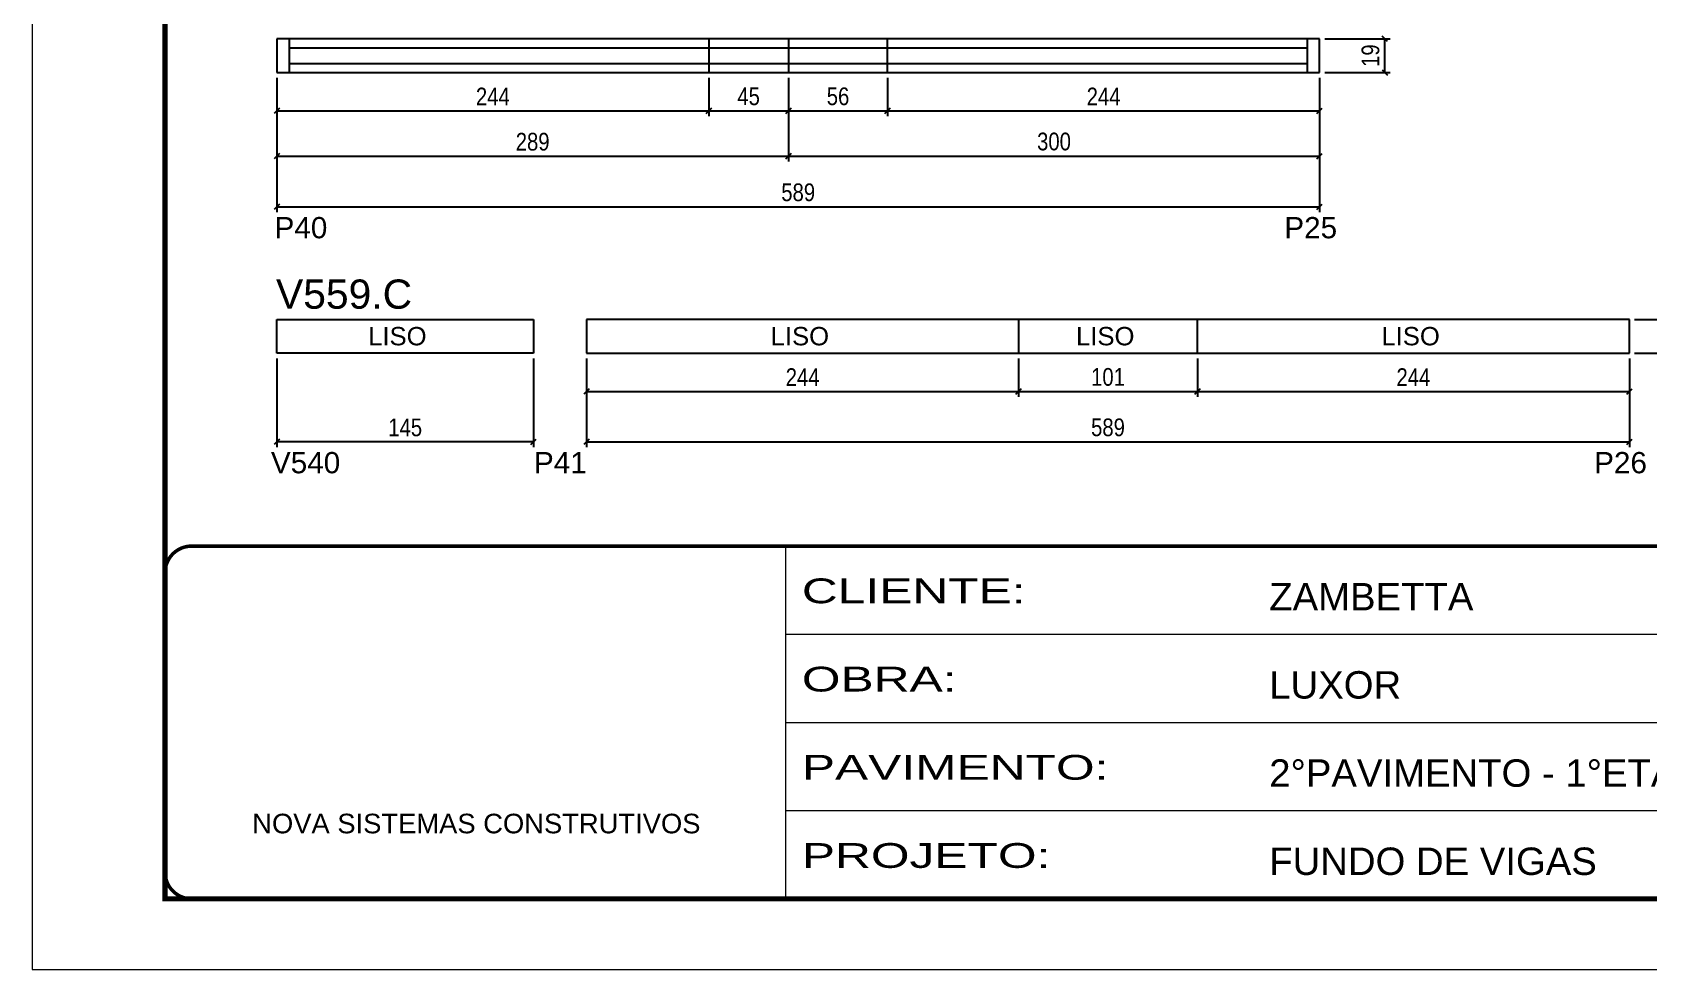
# Model space of a CAD drawing. Extents: x 1959 to 8212, y 239 to 4735.
# Drawn here: x 6727 to 7640, y 2537 to 3066 of the extents above; entities that cross this region are included whole.
import ezdxf
from ezdxf.enums import TextEntityAlignment as Align

# ---------------------------------------------------------------- set-up
doc = ezdxf.new("R2010")
doc.units = 0
doc.linetypes.add('CONTINUO', pattern=[0])
doc.linetypes.add('DASHED', pattern=[0.75, 0.5, -0.25])
for name, color, linetype in [('5', 5, 'Continuous'), ('COTA', 241, 'Continuous'), ('NOMENCLATURA', 7, 'Continuous'), ('Painéis', 200, 'Continuous'), ('SARR_2.2x7', 40, 'Continuous')]:
    doc.layers.add(name, color=color, linetype=linetype)
for name, color, linetype, lineweight in [('CARIMBO', 255, 'Continuous', 9), ('Folhas', 255, 'Continuous', 9), ('SARRAFO DE PRESSAO', 251, 'DASHED', 9)]:
    doc.layers.add(name, color=color, linetype=linetype, lineweight=lineweight)
doc.styles.add('ARIAL', font='arial.ttf')
doc.styles.add('COTA TECNICA', font='techl___.ttf', dxfattribs={"height": 10})
doc.styles.add('COTA TECNICA-50', font='techl___.ttf', dxfattribs={"height": 10})
doc.styles.get("Standard").update_dxf_attribs({"font": 'arial.ttf'})
doc.styles.add('Tecnologia', font='')
doc.styles.get('Tecnologia').set_extended_font_data('Forgotten Futurist')
doc.dimstyles.new('COTA PAINEL-50', dxfattribs={"dimtxt": 10, "dimasz": 3, "dimexe": 3, "dimexo": 3, "dimgap": 3, "dimtad": 1, "dimdec": 1, "dimzin": 12, "dimdsep": 46, "dimtxsty": 'COTA TECNICA-50', "dimblk1": 'OBLIQUE', "dimblk2": 'OBLIQUE', "dimsah": 1, "dimcen": 0.9, "dimclrd": 4, "dimclre": 4, "dimclrt": 240, "dimadec": 1, "dimazin": 3, "dimtfac": 1, "dimtdec": 1, "dimtmove": 0, "dimatfit": 3, "dimfxl": 1, "dimtolj": 1, "dimtzin": 12, "dimarcsym": 0})
doc.dimstyles.new('PAINEL', dxfattribs={"dimtxt": 10, "dimasz": 3, "dimexe": 3, "dimexo": 3, "dimgap": 3, "dimtad": 1, "dimdec": 1, "dimzin": 12, "dimdsep": 46, "dimtxsty": 'COTA TECNICA', "dimblk1": 'OBLIQUE', "dimblk2": 'OBLIQUE', "dimsah": 1, "dimcen": 0.9, "dimclrd": 4, "dimclre": 4, "dimclrt": 240, "dimadec": 1, "dimazin": 3, "dimtfac": 1, "dimtdec": 1, "dimtmove": 0, "dimatfit": 3, "dimfxl": 1, "dimtolj": 1, "dimtzin": 12, "dimarcsym": 0})

# ---------------------------------------------------------------- blocks, each defined once
blk = doc.blocks.new('9999999999')
at = {"color": 30, "linetype": 'CONTINUO'}
for p, q in [((98564.56, 34230.21), (98564.56, 34429.45)), ((98564.56, 34379.64), (99583.98, 34379.64)), ((98564.56, 34329.83), (99487.98, 34329.83)), ((98564.56, 34280.02), (99487.98, 34280.02))]:
    blk.add_line(p, q, dxfattribs=at)
at = {"color": 30, "linetype": 'CONTINUO', "const_width": 2}
blk.add_lwpolyline([(99583.98, 34230.21), (99583.98, 34414.45, 0.414214), (99568.98, 34429.45), (98228.98, 34429.45, 0.414214), (98213.98, 34414.45), (98213.98, 34245.21, 0.414214), (98228.98, 34230.21), (99583.98, 34230.21)], format="xyb", dxfattribs=at)
at = {"layer": 'Folhas'}
blk.add_lwpolyline([(98138.98, 34190.21), (99623.98, 34190.21), (99623.98, 35240.21), (98138.98, 35240.21)], close=True, dxfattribs=at)
at = {"layer": 'Folhas', "color": 30, "const_width": 3}
blk.add_lwpolyline([(98213.98, 34230.21), (99583.98, 34230.21), (99583.98, 35200.21), (98213.98, 35200.21)], close=True, dxfattribs=at)
at = {"color": 7, "linetype": 'Continuous', "ltscale": 5, "style": 'ARIAL'}
for s, height, p in [('ZAMBETTA', 15.483, (98837.68, 34393.13)), ('LUXOR', 15.483, (98837.68, 34343.32)), ('2°PAVIMENTO - 1°ETAPA', 15.4829, (98837.68, 34293.51)), ('NOVA SISTEMAS CONSTRUTIVOS', 11.0592, (98263.19, 34267.21)), ('FUNDO DE VIGAS', 15.4829, (98837.68, 34243.7))]:
    blk.add_text(s, height=height, dxfattribs=at).set_placement(p)
at = {"layer": 'Folhas', "color": 7, "style": 'Tecnologia', "width": 1.5}
for s, p in [('CLIENTE:', (98573.65, 34397.17)), ('OBRA:', (98573.65, 34347.31)), ('PAVIMENTO:', (98573.65, 34297.5)), ('PROJETO:', (98573.65, 34247.69))]:
    blk.add_text(s, height=14, dxfattribs=at).set_placement(p)
blk = doc.blocks.new('_Oblique')
at = {"color": 0, "linetype": 'ByBlock', "lineweight": -2}
blk.add_line((-0.5, -0.5), (0.5, 0.5), dxfattribs=at)
blk = doc.blocks.new('*D141')
at = {"layer": 'COTA', "color": 4, "linetype": 'ByBlock', "lineweight": -2, "transparency": 16777216}
for p, q in [((6865.39, 3040.41), (6865.39, 2964.51)), ((7454.39, 3040.41), (7454.39, 2964.51)), ((6865.39, 2967.51), (7454.39, 2967.51))]:
    blk.add_line(p, q, dxfattribs=at)
at = {"layer": 'Defpoints', "color": 0, "linetype": 'ByBlock', "transparency": 16777216}
for p in [(6865.39, 3043.41), (7454.39, 3043.41), (7454.39, 2967.51)]:
    blk.add_point(p, dxfattribs=at)
at = {"layer": 'COTA', "color": 4, "linetype": 'ByBlock', "lineweight": -2, "transparency": 16777216, "xscale": 3, "yscale": 3, "zscale": 3, "rotation": 180}
blk.add_blockref('_Oblique', (6865.39, 2967.51), dxfattribs=at)
at = {"layer": 'COTA', "color": 4, "linetype": 'ByBlock', "lineweight": -2, "transparency": 16777216, "xscale": 3, "yscale": 3, "zscale": 3}
blk.add_blockref('_Oblique', (7454.39, 2967.51), dxfattribs=at)
at = {"layer": 'COTA', "color": 240, "linetype": 'ByBlock', "transparency": 16777216, "insert": (7159.89, 2975.65), "char_height": 10, "attachment_point": 5, "style": 'COTA TECNICA-50'}
blk.add_mtext('\\A1;589', dxfattribs=at)
blk = doc.blocks.new('*D143')
at = {"layer": 'COTA', "color": 4, "lineweight": -2, "transparency": 16777216}
for p, q in [((6865.39, 3040.41), (6865.39, 2993.13)), ((7154.39, 3040.41), (7154.39, 2993.13)), ((6865.39, 2996.13), (7154.39, 2996.13))]:
    blk.add_line(p, q, dxfattribs=at)
at = {"layer": 'Defpoints', "color": 0, "transparency": 16777216}
for p in [(6865.39, 3043.41), (7154.39, 3043.41), (7154.39, 2996.13)]:
    blk.add_point(p, dxfattribs=at)
at = {"layer": 'COTA', "color": 4, "lineweight": -2, "transparency": 16777216, "xscale": 3, "yscale": 3, "zscale": 3, "rotation": 180}
blk.add_blockref('_Oblique', (6865.39, 2996.13), dxfattribs=at)
at = {"layer": 'COTA', "color": 4, "lineweight": -2, "transparency": 16777216, "xscale": 3, "yscale": 3, "zscale": 3}
blk.add_blockref('_Oblique', (7154.39, 2996.13), dxfattribs=at)
at = {"layer": 'COTA', "color": 240, "transparency": 16777216, "insert": (7009.89, 3004.23), "char_height": 10, "attachment_point": 5, "style": 'COTA TECNICA'}
blk.add_mtext('\\A1;289', dxfattribs=at)
blk = doc.blocks.new('*D144')
at = {"layer": 'COTA', "color": 4, "lineweight": -2, "transparency": 16777216}
for p, q in [((7154.39, 3040.41), (7154.39, 2993.13)), ((7454.39, 3040.41), (7454.39, 2993.13)), ((7154.39, 2996.13), (7454.39, 2996.13))]:
    blk.add_line(p, q, dxfattribs=at)
at = {"layer": 'Defpoints', "color": 0, "transparency": 16777216}
for p in [(7154.39, 3043.41), (7454.39, 3043.41), (7454.39, 2996.13)]:
    blk.add_point(p, dxfattribs=at)
at = {"layer": 'COTA', "color": 4, "lineweight": -2, "transparency": 16777216, "xscale": 3, "yscale": 3, "zscale": 3, "rotation": 180}
blk.add_blockref('_Oblique', (7154.39, 2996.13), dxfattribs=at)
at = {"layer": 'COTA', "color": 4, "lineweight": -2, "transparency": 16777216, "xscale": 3, "yscale": 3, "zscale": 3}
blk.add_blockref('_Oblique', (7454.39, 2996.13), dxfattribs=at)
at = {"layer": 'COTA', "color": 240, "transparency": 16777216, "insert": (7304.39, 3004.35), "char_height": 10, "attachment_point": 5, "style": 'COTA TECNICA'}
blk.add_mtext('\\A1;300', dxfattribs=at)
blk = doc.blocks.new('*D142')
at = {"layer": 'COTA', "color": 4, "lineweight": -2, "transparency": 16777216}
for p, q in [((7457.39, 3062.41), (7494.28, 3062.41)), ((7491.28, 3043.41), (7491.28, 3062.41)), ((7457.39, 3043.41), (7494.28, 3043.41))]:
    blk.add_line(p, q, dxfattribs=at)
at = {"layer": 'Defpoints', "color": 0, "transparency": 16777216}
for p in [(7454.39, 3062.41), (7491.28, 3062.41), (7454.39, 3043.41)]:
    blk.add_point(p, dxfattribs=at)
at = {"layer": 'COTA', "color": 4, "lineweight": -2, "transparency": 16777216, "xscale": 3, "yscale": 3, "zscale": 3}
for p, rotation in [((7491.28, 3062.41), 90), ((7491.28, 3043.41), 270)]:
    blk.add_blockref('_Oblique', p, dxfattribs=dict(at, rotation=rotation))
at = {"layer": 'COTA', "color": 240, "transparency": 16777216, "insert": (7483.19, 3052.91), "char_height": 10, "attachment_point": 5, "rotation": 90, "style": 'COTA TECNICA'}
blk.add_mtext('\\A1;19', dxfattribs=at)
blk = doc.blocks.new('*D145')
at = {"layer": 'COTA', "color": 4, "lineweight": -2, "transparency": 16777216}
for p, q in [((7154.39, 3040.41), (7154.39, 3018.77)), ((7210.39, 3040.41), (7210.39, 3018.77)), ((7154.39, 3021.77), (7210.39, 3021.77))]:
    blk.add_line(p, q, dxfattribs=at)
at = {"layer": 'Defpoints', "color": 0, "transparency": 16777216}
for p in [(7154.39, 3043.41), (7210.39, 3043.41), (7210.39, 3021.77)]:
    blk.add_point(p, dxfattribs=at)
at = {"layer": 'COTA', "color": 4, "lineweight": -2, "transparency": 16777216, "xscale": 3, "yscale": 3, "zscale": 3, "rotation": 180}
blk.add_blockref('_Oblique', (7154.39, 3021.77), dxfattribs=at)
at = {"layer": 'COTA', "color": 4, "lineweight": -2, "transparency": 16777216, "xscale": 3, "yscale": 3, "zscale": 3}
blk.add_blockref('_Oblique', (7210.39, 3021.77), dxfattribs=at)
at = {"layer": 'COTA', "color": 240, "transparency": 16777216, "insert": (7182.39, 3029.88), "char_height": 10, "attachment_point": 5, "style": 'COTA TECNICA'}
blk.add_mtext('\\A1;56', dxfattribs=at)
blk = doc.blocks.new('*D146')
at = {"layer": 'COTA', "color": 4, "lineweight": -2, "transparency": 16777216}
for p, q in [((7210.39, 3040.41), (7210.39, 3018.77)), ((7454.39, 3040.41), (7454.39, 3018.77)), ((7210.39, 3021.77), (7454.39, 3021.77))]:
    blk.add_line(p, q, dxfattribs=at)
at = {"layer": 'Defpoints', "color": 0, "transparency": 16777216}
for p in [(7210.39, 3043.41), (7454.39, 3043.41), (7454.39, 3021.77)]:
    blk.add_point(p, dxfattribs=at)
at = {"layer": 'COTA', "color": 4, "lineweight": -2, "transparency": 16777216, "xscale": 3, "yscale": 3, "zscale": 3, "rotation": 180}
blk.add_blockref('_Oblique', (7210.39, 3021.77), dxfattribs=at)
at = {"layer": 'COTA', "color": 4, "lineweight": -2, "transparency": 16777216, "xscale": 3, "yscale": 3, "zscale": 3}
blk.add_blockref('_Oblique', (7454.39, 3021.77), dxfattribs=at)
at = {"layer": 'COTA', "color": 240, "transparency": 16777216, "insert": (7332.39, 3029.84), "char_height": 10, "attachment_point": 5, "style": 'COTA TECNICA'}
blk.add_mtext('\\A1;244', dxfattribs=at)
blk = doc.blocks.new('*D165')
at = {"layer": 'COTA', "color": 4, "lineweight": -2, "transparency": 16777216}
for p, q in [((6865.39, 3040.41), (6865.39, 3018.77)), ((7109.39, 3040.41), (7109.39, 3018.77)), ((6865.39, 3021.77), (7109.39, 3021.77))]:
    blk.add_line(p, q, dxfattribs=at)
at = {"layer": 'Defpoints', "color": 0, "transparency": 16777216}
for p in [(6865.39, 3043.41), (7109.39, 3043.41), (7109.39, 3021.77)]:
    blk.add_point(p, dxfattribs=at)
at = {"layer": 'COTA', "color": 4, "lineweight": -2, "transparency": 16777216, "xscale": 3, "yscale": 3, "zscale": 3, "rotation": 180}
blk.add_blockref('_Oblique', (6865.39, 3021.77), dxfattribs=at)
at = {"layer": 'COTA', "color": 4, "lineweight": -2, "transparency": 16777216, "xscale": 3, "yscale": 3, "zscale": 3}
blk.add_blockref('_Oblique', (7109.39, 3021.77), dxfattribs=at)
at = {"layer": 'COTA', "color": 240, "transparency": 16777216, "insert": (6987.39, 3029.84), "char_height": 10, "attachment_point": 5, "style": 'COTA TECNICA'}
blk.add_mtext('\\A1;244', dxfattribs=at)
blk = doc.blocks.new('*D166')
at = {"layer": 'COTA', "color": 4, "lineweight": -2, "transparency": 16777216}
for p, q in [((7109.39, 3040.41), (7109.39, 3018.77)), ((7154.39, 3040.41), (7154.39, 3018.77)), ((7109.39, 3021.77), (7154.39, 3021.77))]:
    blk.add_line(p, q, dxfattribs=at)
at = {"layer": 'Defpoints', "color": 0, "transparency": 16777216}
for p in [(7109.39, 3043.41), (7154.39, 3043.41), (7154.39, 3021.77)]:
    blk.add_point(p, dxfattribs=at)
at = {"layer": 'COTA', "color": 4, "lineweight": -2, "transparency": 16777216, "xscale": 3, "yscale": 3, "zscale": 3, "rotation": 180}
blk.add_blockref('_Oblique', (7109.39, 3021.77), dxfattribs=at)
at = {"layer": 'COTA', "color": 4, "lineweight": -2, "transparency": 16777216, "xscale": 3, "yscale": 3, "zscale": 3}
blk.add_blockref('_Oblique', (7154.39, 3021.77), dxfattribs=at)
at = {"layer": 'COTA', "color": 240, "transparency": 16777216, "insert": (7131.89, 3029.88), "char_height": 10, "attachment_point": 5, "style": 'COTA TECNICA'}
blk.add_mtext('\\A1;45', dxfattribs=at)
blk = doc.blocks.new('*D167')
at = {"layer": 'COTA', "color": 4, "linetype": 'ByBlock', "lineweight": -2, "transparency": 16777216}
for p, q in [((7040.39, 2881.91), (7040.39, 2831.77)), ((7629.39, 2881.91), (7629.39, 2831.77)), ((7040.39, 2834.77), (7629.39, 2834.77))]:
    blk.add_line(p, q, dxfattribs=at)
at = {"layer": 'Defpoints', "color": 0, "linetype": 'ByBlock', "transparency": 16777216}
for p in [(7040.39, 2884.91), (7629.39, 2884.91), (7629.39, 2834.77)]:
    blk.add_point(p, dxfattribs=at)
at = {"layer": 'COTA', "color": 4, "linetype": 'ByBlock', "lineweight": -2, "transparency": 16777216, "xscale": 3, "yscale": 3, "zscale": 3, "rotation": 180}
blk.add_blockref('_Oblique', (7040.39, 2834.77), dxfattribs=at)
at = {"layer": 'COTA', "color": 4, "linetype": 'ByBlock', "lineweight": -2, "transparency": 16777216, "xscale": 3, "yscale": 3, "zscale": 3}
blk.add_blockref('_Oblique', (7629.39, 2834.77), dxfattribs=at)
at = {"layer": 'COTA', "color": 240, "linetype": 'ByBlock', "transparency": 16777216, "insert": (7334.89, 2842.91), "char_height": 10, "attachment_point": 5, "style": 'COTA TECNICA-50'}
blk.add_mtext('\\A1;589', dxfattribs=at)
blk = doc.blocks.new('*D168')
at = {"layer": 'COTA', "color": 4, "lineweight": -2, "transparency": 16777216}
for p, q in [((7632.39, 2903.91), (7669.28, 2903.91)), ((7666.28, 2884.91), (7666.28, 2903.91)), ((7632.39, 2884.91), (7669.28, 2884.91))]:
    blk.add_line(p, q, dxfattribs=at)
at = {"layer": 'Defpoints', "color": 0, "transparency": 16777216}
for p in [(7629.39, 2903.91), (7666.28, 2903.91), (7629.39, 2884.91)]:
    blk.add_point(p, dxfattribs=at)
at = {"layer": 'COTA', "color": 4, "lineweight": -2, "transparency": 16777216, "xscale": 3, "yscale": 3, "zscale": 3}
for p, rotation in [((7666.28, 2903.91), 90), ((7666.28, 2884.91), 270)]:
    blk.add_blockref('_Oblique', p, dxfattribs=dict(at, rotation=rotation))
at = {"layer": 'COTA', "color": 240, "transparency": 16777216, "insert": (7658.19, 2894.41), "char_height": 10, "attachment_point": 5, "rotation": 90, "style": 'COTA TECNICA'}
blk.add_mtext('\\A1;19', dxfattribs=at)
blk = doc.blocks.new('*D171')
at = {"layer": 'COTA', "color": 4, "lineweight": -2, "transparency": 16777216}
for p, q in [((7385.39, 2881.91), (7385.39, 2860.27)), ((7629.39, 2881.91), (7629.39, 2860.27)), ((7385.39, 2863.27), (7629.39, 2863.27))]:
    blk.add_line(p, q, dxfattribs=at)
at = {"layer": 'Defpoints', "color": 0, "transparency": 16777216}
for p in [(7385.39, 2884.91), (7629.39, 2884.91), (7629.39, 2863.27)]:
    blk.add_point(p, dxfattribs=at)
at = {"layer": 'COTA', "color": 4, "lineweight": -2, "transparency": 16777216, "xscale": 3, "yscale": 3, "zscale": 3, "rotation": 180}
blk.add_blockref('_Oblique', (7385.39, 2863.27), dxfattribs=at)
at = {"layer": 'COTA', "color": 4, "lineweight": -2, "transparency": 16777216, "xscale": 3, "yscale": 3, "zscale": 3}
blk.add_blockref('_Oblique', (7629.39, 2863.27), dxfattribs=at)
at = {"layer": 'COTA', "color": 240, "transparency": 16777216, "insert": (7507.39, 2871.34), "char_height": 10, "attachment_point": 5, "style": 'COTA TECNICA'}
blk.add_mtext('\\A1;244', dxfattribs=at)
blk = doc.blocks.new('*D169')
at = {"layer": 'COTA', "color": 4, "lineweight": -2, "transparency": 16777216}
for p, q in [((7040.39, 2881.91), (7040.39, 2860.27)), ((7284.39, 2881.91), (7284.39, 2860.27)), ((7040.39, 2863.27), (7284.39, 2863.27))]:
    blk.add_line(p, q, dxfattribs=at)
at = {"layer": 'Defpoints', "color": 0, "transparency": 16777216}
for p in [(7040.39, 2884.91), (7284.39, 2884.91), (7284.39, 2863.27)]:
    blk.add_point(p, dxfattribs=at)
at = {"layer": 'COTA', "color": 4, "lineweight": -2, "transparency": 16777216, "xscale": 3, "yscale": 3, "zscale": 3, "rotation": 180}
blk.add_blockref('_Oblique', (7040.39, 2863.27), dxfattribs=at)
at = {"layer": 'COTA', "color": 4, "lineweight": -2, "transparency": 16777216, "xscale": 3, "yscale": 3, "zscale": 3}
blk.add_blockref('_Oblique', (7284.39, 2863.27), dxfattribs=at)
at = {"layer": 'COTA', "color": 240, "transparency": 16777216, "insert": (7162.39, 2871.34), "char_height": 10, "attachment_point": 5, "style": 'COTA TECNICA'}
blk.add_mtext('\\A1;244', dxfattribs=at)
blk = doc.blocks.new('*D170')
at = {"layer": 'COTA', "color": 4, "lineweight": -2, "transparency": 16777216}
for p, q in [((7284.39, 2881.91), (7284.39, 2860.27)), ((7385.39, 2881.91), (7385.39, 2860.27)), ((7284.39, 2863.27), (7385.39, 2863.27))]:
    blk.add_line(p, q, dxfattribs=at)
at = {"layer": 'Defpoints', "color": 0, "transparency": 16777216}
for p in [(7284.39, 2884.91), (7385.39, 2884.91), (7385.39, 2863.27)]:
    blk.add_point(p, dxfattribs=at)
at = {"layer": 'COTA', "color": 4, "lineweight": -2, "transparency": 16777216, "xscale": 3, "yscale": 3, "zscale": 3, "rotation": 180}
blk.add_blockref('_Oblique', (7284.39, 2863.27), dxfattribs=at)
at = {"layer": 'COTA', "color": 4, "lineweight": -2, "transparency": 16777216, "xscale": 3, "yscale": 3, "zscale": 3}
blk.add_blockref('_Oblique', (7385.39, 2863.27), dxfattribs=at)
at = {"layer": 'COTA', "color": 240, "transparency": 16777216, "insert": (7334.89, 2871.37), "char_height": 10, "attachment_point": 5, "style": 'COTA TECNICA'}
blk.add_mtext('\\A1;101', dxfattribs=at)
blk = doc.blocks.new('*D172')
at = {"layer": 'COTA', "color": 4, "lineweight": -2, "transparency": 16777216}
for p, q in [((6865.39, 2881.91), (6865.39, 2831.77)), ((7010.39, 2881.91), (7010.39, 2831.77)), ((7010.39, 2834.77), (6865.39, 2834.77))]:
    blk.add_line(p, q, dxfattribs=at)
at = {"layer": 'Defpoints', "color": 0, "transparency": 16777216}
for p in [(6865.39, 2884.91), (7010.39, 2884.91), (6865.39, 2834.77)]:
    blk.add_point(p, dxfattribs=at)
at = {"layer": 'COTA', "color": 4, "lineweight": -2, "transparency": 16777216, "xscale": 3, "yscale": 3, "zscale": 3, "rotation": 180}
blk.add_blockref('_Oblique', (6865.39, 2834.77), dxfattribs=at)
at = {"layer": 'COTA', "color": 4, "lineweight": -2, "transparency": 16777216, "xscale": 3, "yscale": 3, "zscale": 3}
blk.add_blockref('_Oblique', (7010.39, 2834.77), dxfattribs=at)
at = {"layer": 'COTA', "color": 240, "transparency": 16777216, "insert": (6937.89, 2842.88), "char_height": 10, "attachment_point": 5, "style": 'COTA TECNICA'}
blk.add_mtext('\\A1;145', dxfattribs=at)

msp = doc.modelspace()

# ---------------------------------------------------------------- linework, layer by layer
at = {"layer": 'Painéis', "linetype": 'ByBlock'}
for p, q in [((6865.39, 3062.41), (6865.39, 3043.41)), ((7454.39, 3062.41), (6865.39, 3062.41)), ((7109.39, 3062.41), (7109.39, 3043.41)), ((7154.39, 3062.41), (7154.39, 3043.41)), ((7210.39, 3043.41), (7210.39, 3062.41)), ((7454.39, 3043.41), (7454.39, 3062.41)), ((6865.39, 3043.41), (7454.39, 3043.41)), ((6865.39, 2884.91), (6865.39, 2903.91)), ((6865.39, 2903.91), (7010.39, 2903.91)), ((7010.39, 2903.91), (7010.39, 2884.91)), ((7040.39, 2903.91), (7040.39, 2884.91)), ((7629.39, 2903.91), (7040.39, 2903.91)), ((7284.39, 2903.91), (7284.39, 2884.91)), ((7385.39, 2884.91), (7385.39, 2903.91)), ((7629.39, 2884.91), (7629.39, 2903.91)), ((7010.39, 2884.91), (6865.39, 2884.91)), ((7040.39, 2884.91), (7629.39, 2884.91))]:
    msp.add_line(p, q, dxfattribs=at)
at = {"layer": 'SARR_2.2x7', "linetype": 'Continuous'}
for p, q in [((6872.39, 3062.41), (6872.39, 3043.41)), ((7447.39, 3062.41), (7447.39, 3043.41)), ((6872.39, 3057.41), (7154.39, 3057.41)), ((7154.39, 3057.41), (7447.39, 3057.41)), ((6872.39, 3048.41), (7154.39, 3048.41)), ((7154.39, 3048.41), (7447.39, 3048.41))]:
    msp.add_line(p, q, dxfattribs=at)

# ---------------------------------------------------------------- block references
at = {"layer": 'SARRAFO DE PRESSAO', "color": 6, "linetype": 'ByBlock'}
msp.add_blockref('9999999999', (-91411.71, -31653.56), dxfattribs=at)

# ---------------------------------------------------------------- texts
at = {"layer": '5', "linetype": 'Continuous'}
for s, p in [('P40', (6864.1, 2949.75)), ('P25', (7434.49, 2949.75)), ('V540', (6862.04, 2817.02)), ('P41', (7010.63, 2817.02)), ('P26', (7609.49, 2817.02))]:
    msp.add_text(s, height=12, rotation=359.99996, dxfattribs=at).set_placement(p)
at = {"layer": 'CARIMBO', "color": 0, "linetype": 'Continuous', "style": 'ARIAL'}
for p in [(6933.47, 2894.47), (7160.84, 2894.47), (7333.34, 2894.47), (7505.84, 2894.47)]:
    msp.add_text('LISO', height=10.368, dxfattribs=at).set_placement(p, align=Align.MIDDLE_CENTER)
at = {"layer": 'NOMENCLATURA', "linetype": 'Continuous'}
msp.add_text('V559.C', height=16.5, dxfattribs=at).set_placement((6864.92, 2909.97))

# ---------------------------------------------------------------- dimensions: what is measured, and where the dimension line sits
at = {"layer": 'COTA'}
for base, p1, p2, picture, middle in [((7491.28, 3062.41), (7454.39, 3043.41), (7454.39, 3062.41), '*D142', (7483.19, 3052.91)), ((7666.28, 2903.91), (7629.39, 2884.91), (7629.39, 2903.91), '*D168', (7658.19, 2894.41))]:
    dim = msp.add_linear_dim(base=base, p1=p1, p2=p2, angle=90, dimstyle='PAINEL', dxfattribs=at)
    dim.commit()
    dim.dimension.update_dxf_attribs({"geometry": picture, "text_midpoint": middle})
at = {"layer": 'COTA', "color": 1, "linetype": 'ByBlock'}
for base, p1, p2, picture, middle in [((7454.39, 2967.51), (6865.39, 3043.41), (7454.39, 3043.41), '*D141', (7159.89, 2975.65)), ((7629.39, 2834.77), (7040.39, 2884.91), (7629.39, 2884.91), '*D167', (7334.89, 2842.91))]:
    dim = msp.add_linear_dim(base=base, p1=p1, p2=p2, dimstyle='COTA PAINEL-50', override={"dimarcsym": 1}, dxfattribs=at)
    dim.commit()
    dim.dimension.update_dxf_attribs({"geometry": picture, "text_midpoint": middle})
at = {"layer": 'COTA'}
for base, p1, p2, picture, middle in [((7154.39, 2996.13), (6865.39, 3043.41), (7154.39, 3043.41), '*D143', (7009.89, 3004.23)), ((7109.39, 3021.77), (6865.39, 3043.41), (7109.39, 3043.41), '*D165', (6987.39, 3029.84)), ((7210.39, 3021.77), (7154.39, 3043.41), (7210.39, 3043.41), '*D145', (7182.39, 3029.88)), ((6865.39, 2834.77), (7010.39, 2884.91), (6865.39, 2884.91), '*D172', (6937.89, 2842.88)), ((7284.39, 2863.27), (7040.39, 2884.91), (7284.39, 2884.91), '*D169', (7162.39, 2871.34))]:
    dim = msp.add_linear_dim(base=base, p1=p1, p2=p2, dimstyle='PAINEL', dxfattribs=at)
    dim.commit()
    dim.dimension.update_dxf_attribs({"geometry": picture, "text_midpoint": middle})
for base, p1, p2, picture, middle in [((7154.39, 3021.77), (7109.39, 3043.41), (7154.39, 3043.41), '*D166', (7131.89, 3029.88)), ((7454.39, 2996.13), (7154.39, 3043.41), (7454.39, 3043.41), '*D144', (7304.39, 3004.35)), ((7454.39, 3021.77), (7210.39, 3043.41), (7454.39, 3043.41), '*D146', (7332.39, 3029.84)), ((7385.39, 2863.27), (7284.39, 2884.91), (7385.39, 2884.91), '*D170', (7334.89, 2871.37)), ((7629.39, 2863.27), (7385.39, 2884.91), (7629.39, 2884.91), '*D171', (7507.39, 2871.34))]:
    dim = msp.add_linear_dim(base=base, p1=p1, p2=p2, dimstyle='PAINEL', override={"dimtmove": 1}, dxfattribs=at)
    dim.commit()
    dim.dimension.update_dxf_attribs({"geometry": picture, "text_midpoint": middle})

doc.saveas('drawing.dxf')
